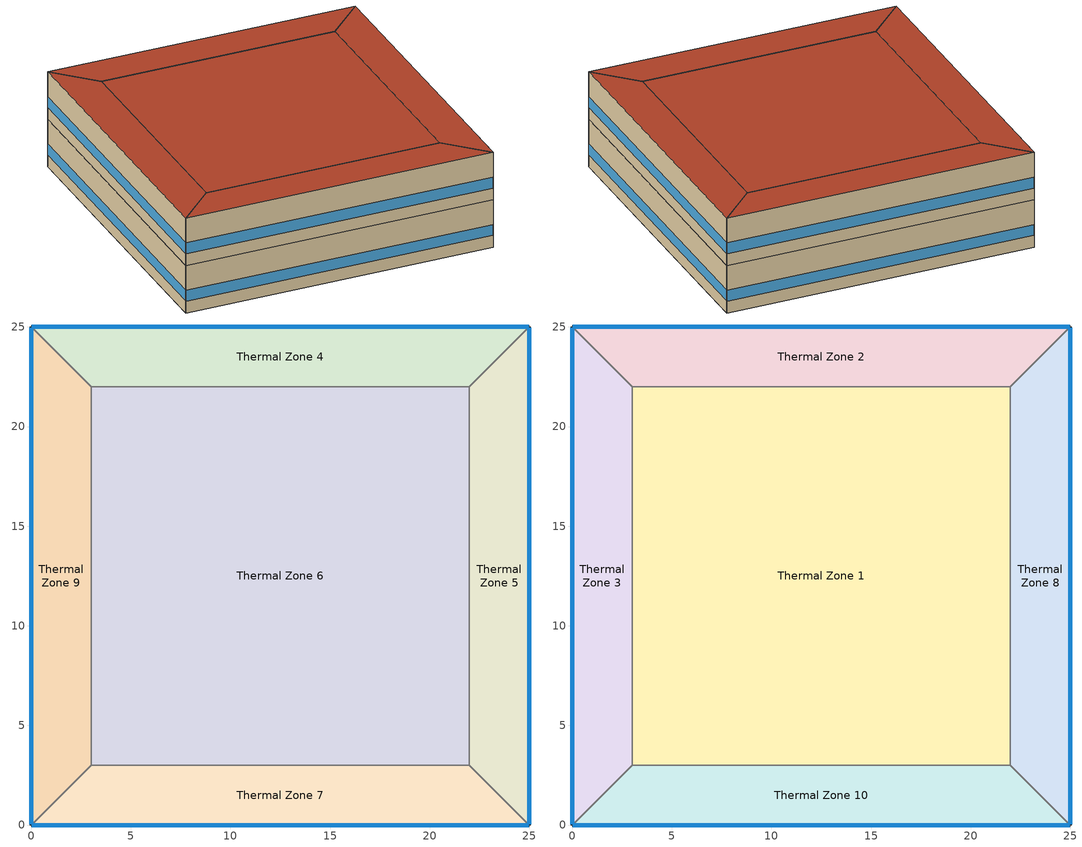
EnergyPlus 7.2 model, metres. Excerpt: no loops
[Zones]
Thermal Zone 5
 floor ground (000_ExtSlabCarpet_4in_ClimateZone 1-8): 25,25 25,0 22,3 22,22 z0
 wall outside (ASHRAE_189.1-2009_ExtWall_SteelFrame_ClimateZone 4-8): 25,0 25,25 z0:4
 wall to Thermal Zone 4 (000_Interior Wall): 25,25 22,22 z0:4
 wall to Thermal Zone 7 (000_Interior Wall): 22,3 25,0 z0:4
 wall to Thermal Zone 6 (000_Interior Wall): 22,22 22,3 z0:4
 window (ASHRAE_189.1-2009_ExtWindow_ClimateZone 4-5): 25,0.03 25,24.97 z1:1.92
Thermal Zone 9
 floor ground (000_ExtSlabCarpet_4in_ClimateZone 1-8): 0,0 0,25 3,22 3,3 z0
 wall outside (ASHRAE_189.1-2009_ExtWall_SteelFrame_ClimateZone 4-8): 0,25 0,0 z0:4
 wall to Thermal Zone 6 (000_Interior Wall): 3,3 3,22 z0:4
 wall to Thermal Zone 4 (000_Interior Wall): 3,22 0,25 z0:4
 wall to Thermal Zone 7 (000_Interior Wall): 0,0 3,3 z0:4
 window (ASHRAE_189.1-2009_ExtWindow_ClimateZone 4-5): 0,24.97 0,0.03 z1:1.92
Thermal Zone 6
 floor ground (000_ExtSlabCarpet_4in_ClimateZone 1-8): 3,3 3,22 22,22 22,3 z0
 wall to Thermal Zone 7 (000_Interior Wall): 3,3 22,3 z0:4
 wall to Thermal Zone 4 (000_Interior Wall): 22,22 3,22 z0:4
Thermal Zone 7
 floor ground (000_ExtSlabCarpet_4in_ClimateZone 1-8): 25,0 0,0 3,3 22,3 z0
 wall outside (ASHRAE_189.1-2009_ExtWall_SteelFrame_ClimateZone 4-8): 0,0 25,0 z0:4
 window (ASHRAE_189.1-2009_ExtWindow_ClimateZone 4-5): 0.03,0 24.97,0 z1:1.92
Thermal Zone 4
 floor ground (000_ExtSlabCarpet_4in_ClimateZone 1-8): 0,25 25,25 22,22 3,22 z0
 wall outside (ASHRAE_189.1-2009_ExtWall_SteelFrame_ClimateZone 4-8): 25,25 0,25 z0:4
 window (ASHRAE_189.1-2009_ExtWindow_ClimateZone 4-5): 24.97,25 0.03,25 z1:1.92
Thermal Zone 8
 floor to Thermal Zone 5 (000_Interior Floor): 25,25 25,0 22,3 22,22 z4
 wall outside (ASHRAE_189.1-2009_ExtWall_SteelFrame_ClimateZone 4-8): 25,0 25,25 z4:8
 wall to Thermal Zone 1 (000_Interior Wall): 22,22 22,3 z4:8
 wall to Thermal Zone 2 (000_Interior Wall): 25,25 22,22 z4:8
 wall to Thermal Zone 10 (000_Interior Wall): 22,3 25,0 z4:8
 window (ASHRAE_189.1-2009_ExtWindow_ClimateZone 4-5): 25,0.03 25,24.97 z5:5.92
 roof outside (ASHRAE_189.1-2009_ExtRoof_IEAD_ClimateZone 2-5): 22,22 22,3 25,0 25,25 z8
Thermal Zone 2
 floor to Thermal Zone 4 (000_Interior Floor): 0,25 25,25 22,22 3,22 z4
 wall outside (ASHRAE_189.1-2009_ExtWall_SteelFrame_ClimateZone 4-8): 25,25 0,25 z4:8
 wall to Thermal Zone 1 (000_Interior Wall): 3,22 22,22 z4:8
 wall to Thermal Zone 3 (000_Interior Wall): 0,25 3,22 z4:8
 window (ASHRAE_189.1-2009_ExtWindow_ClimateZone 4-5): 24.97,25 0.03,25 z5:5.92
 roof outside (ASHRAE_189.1-2009_ExtRoof_IEAD_ClimateZone 2-5): 3,22 22,22 25,25 0,25 z8
Thermal Zone 3
 floor to Thermal Zone 9 (000_Interior Floor): 0,0 0,25 3,22 3,3 z4
 wall outside (ASHRAE_189.1-2009_ExtWall_SteelFrame_ClimateZone 4-8): 0,25 0,0 z4:8
 wall to Thermal Zone 1 (000_Interior Wall): 3,3 3,22 z4:8
 wall to Thermal Zone 10 (000_Interior Wall): 0,0 3,3 z4:8
 window (ASHRAE_189.1-2009_ExtWindow_ClimateZone 4-5): 0,24.97 0,0.03 z5:5.92
 roof outside (ASHRAE_189.1-2009_ExtRoof_IEAD_ClimateZone 2-5): 3,3 3,22 0,25 0,0 z8
Thermal Zone 1
 floor to Thermal Zone 6 (000_Interior Floor): 3,3 3,22 22,22 22,3 z4
 wall to Thermal Zone 10 (000_Interior Wall): 3,3 22,3 z4:8
 roof outside (ASHRAE_189.1-2009_ExtRoof_IEAD_ClimateZone 2-5): 22,3 22,22 3,22 3,3 z8
Thermal Zone 10
 floor to Thermal Zone 7 (000_Interior Floor): 25,0 0,0 3,3 22,3 z4
 wall outside (ASHRAE_189.1-2009_ExtWall_SteelFrame_ClimateZone 4-8): 0,0 25,0 z4:8
 window (ASHRAE_189.1-2009_ExtWindow_ClimateZone 4-5): 0.03,0 24.97,0 z5:5.92
 roof outside (ASHRAE_189.1-2009_ExtRoof_IEAD_ClimateZone 2-5): 22,3 3,3 0,0 25,0 z8
[Site:Location]
Phoenix Sky Harbor Intl Ap_AZ_USA Design_Conditions: Latitude {deg}=33.45; Longitude {deg}=-111.98; Time Zone {hr}=-7; Elevation {m}=337
[SizingPeriod:DesignDay] Month=7; Day of Month=21; Day Type=SummerDesignDay; Daily Dry-Bulb Temperature Range {deltaC}=12; Dry-Bulb Temperature Range Modifier Type=DefaultMultipliers; Barometric Pressure {Pa}=97342; Wind Speed {m/s}=4.1; Wind Direction {deg}=260; Rain Indicator=No; Snow Indicator=No; Daylight Saving Time Indicator=No; Solar Model Indicator=ASHRAETau; ASHRAE Clear Sky Optical Depth for Beam Irradiance (taub)=0.588; ASHRAE Clear Sky Optical Depth for Diffuse Irradiance (taud)=1.653
Name | Maximum Dry-Bulb Temperature {C} | Humidity Condition Type | Wetbulb or DewPoint at Maximum Dry-Bulb {C}
Phoenix Sky Harbor Intl Ap Ann Clg .4% Condns DB=>MWB | 43.4 | Wetbulb | 21.1
Phoenix Sky Harbor Intl Ap Ann Clg 2% Condns DP=>MDB | 30.2 | Dewpoint | 20
Phoenix Sky Harbor Intl Ap Ann Clg 2% Condns WB=>MDB | 35.1 | Wetbulb | 23.5
Phoenix Sky Harbor Intl Ap Ann Clg 2% Condns DB=>MWB | 41.2 | Wetbulb | 20.9
[Building]
Building 1
[Material] Thermal Absorptance=0.9
Name | Roughness | Thickness {m} | Conductivity {W/m-K} | Density {kg/m3} | Specific Heat {J/kg-K} | Solar Absorptance | Visible Absorptance
Metal Decking | MediumSmooth | 0.0015 | 45.006 | 7680 | 418.4 | 0.7 | 0.3
Roof Membrane | VeryRough | 0.0095 | 0.16 | 1121.29 | 1460 | 0.7 | 0.7
1/2IN Gypsum | Smooth | 0.0127 | 0.16 | 784.9 | 830 | 0.92 | 0.92
000_F16 Acoustic tile | MediumSmooth | 0.0191 | 0.06 | 368 | 590 | 0.7 | 0.7
MAT-CC05 4 HW CONCRETE | Rough | 0.1016 | 1.311 | 2240 | 836.8 | 0.7 | 0.7
000_G01a 19mm gypsum board | MediumSmooth | 0.019 | 0.16 | 800 | 1090 | 0.7 | 0.7
Roof Insulation [21] | MediumRough | 0.2105 | 0.049 | 265 | 836.8 | 0.7 | 0.7
000_M11 100mm lightweight concrete | MediumRough | 0.1016 | 0.53 | 1280 | 840 | 0.7 | 0.7
Wall Insulation [39] | MediumRough | 0.1184 | 0.045 | 265 | 836.8 | 0.7 | 0.7
[Material:AirGap]
Name | Thermal Resistance {m2-K/W}
000_F05 Ceiling air space resistance | 0.18
000_F04 Wall air space resistance | 0.15
[Material:NoMass] Thermal Absorptance=0.9; Solar Absorptance=0.7
Name | Roughness | Thermal Resistance {m2-K/W} | Visible Absorptance
MAT-SHEATH | Rough | 0.3626 | 0.7
CP02 CARPET PAD | VeryRough | 0.2165 | 0.8
[WindowMaterial:Glazing]
Theoretical Glass [207]: Optical Data Type=SpectralAverage; Thickness {m}=0.003; Solar Transmittance at Normal Incidence=0.3311; Front Side Solar Reflectance at Normal Incidence=0.6189; Back Side Solar Reflectance at Normal Incidence=0.6189; Visible Transmittance at Normal Incidence=0.44; Front Side Visible Reflectance at Normal Incidence=0.51; Back Side Visible Reflectance at Normal Incidence=0.51; Infrared Transmittance at Normal Incidence=0; Front Side Infrared Hemispherical Emissivity=0.9; Back Side Infrared Hemispherical Emissivity=0.9; Conductivity {W/m-K}=0.0133; Dirt Correction Factor for Solar and Visible Transmittance=1; Solar Diffusing=No
[Construction]
000_Interior Floor: 000_F16 Acoustic tile, 000_F05 Ceiling air space resistance, 000_M11 100mm lightweight concrete
000_ExtSlabCarpet_4in_ClimateZone 1-8: MAT-CC05 4 HW CONCRETE, CP02 CARPET PAD
ASHRAE_189.1-2009_ExtWindow_ClimateZone 4-5: Theoretical Glass [207]
ASHRAE_189.1-2009_ExtRoof_IEAD_ClimateZone 2-5: Roof Membrane, Roof Insulation [21], Metal Decking
000_Interior Wall: 000_G01a 19mm gypsum board, 000_F04 Wall air space resistance, 000_G01a 19mm gypsum board
ASHRAE_189.1-2009_ExtWall_SteelFrame_ClimateZone 4-8: MAT-SHEATH, Wall Insulation [39], 1/2IN Gypsum
[AvailabilityManager:Scheduled]
Name | Schedule
AvailabilityManager:Scheduled {bb05d71c-559d-4449-96bd-b7638fb71a40} | Schedule:Compact {f7cf07d7-bbc3-48dd-b8c6-2a0930a56a92}
AvailabilityManager:Scheduled {9e082c3f-7ce2-467f-b429-7a6382757819} | Schedule:Compact {70f6270c-6882-434e-bbfe-a713b6754228}
[Zone]
Thermal Zone 8; Thermal Zone 5; Thermal Zone 9; Thermal Zone 2; Thermal Zone 6; Thermal Zone 7; Thermal Zone 3; Thermal Zone 4; Thermal Zone 1; Thermal Zone 10
[Schedule:Compact]
Schedule:Compact {f7cf07d7-bbc3-48dd-b8c6-2a0930a56a92}; Schedule:Compact {70f6270c-6882-434e-bbfe-a713b6754228}: Through: 12/31, For: AllDays, Until: 24:00, 1
